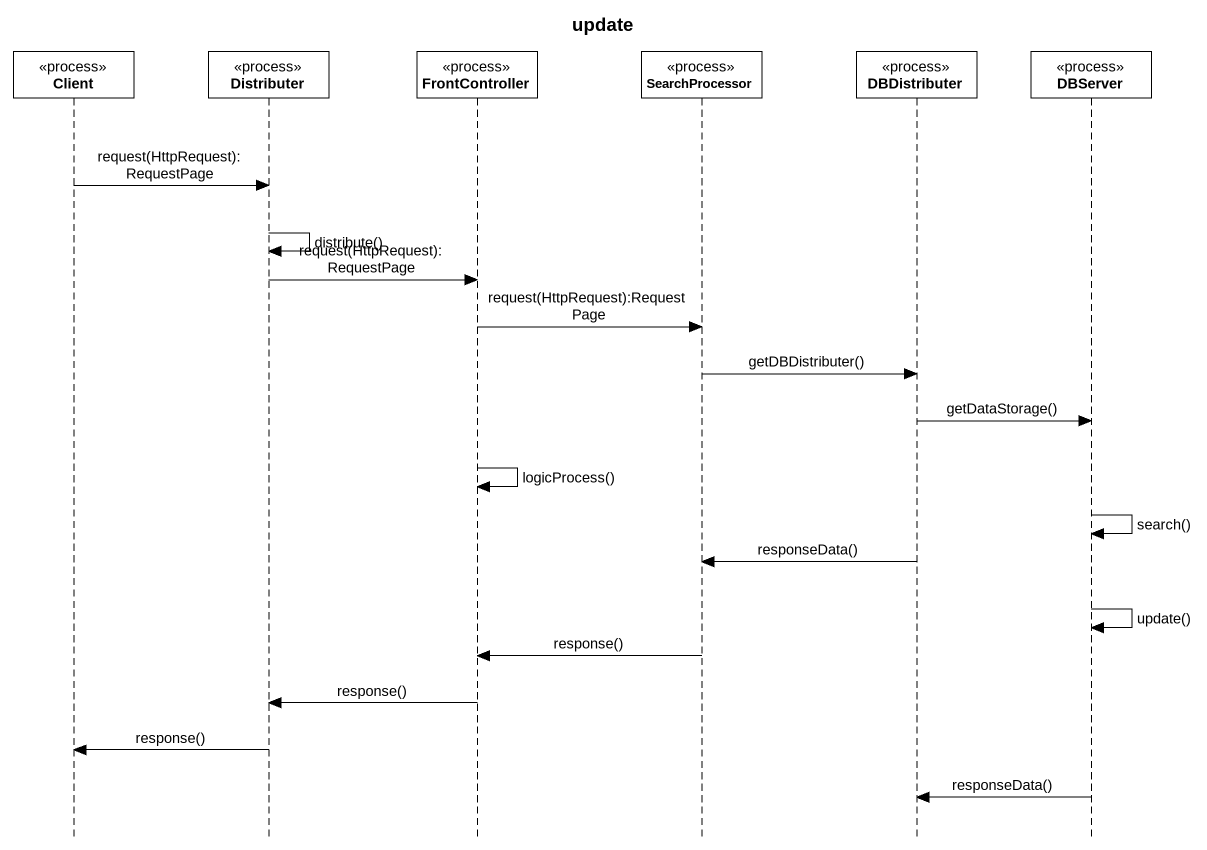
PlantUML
@startuml
title update
hide footbox
participant Client <<process>>
participant Distributer <<process>>
participant FrontController <<process>>
participant SearchProcessor <<process>>
participant DBDistributer <<process>>
participant DBServer <<process>>

Client -> Distributer : request(HttpRequest):RequestPage
Distributer -> Distributer : distribute()
Distributer -> FrontController : request(HttpRequest):RequestPage
FrontController -> SearchProcessor : request(HttpRequest):RequestPage
SearchProcessor -> DBDistributer : getDBDistributer()
DBDistributer -> DBServer : getDataStorage()
FrontController -> FrontController : logicProcess()
DBServer -> DBServer : search()
DBDistributer -> SearchProcessor : responseData()
DBServer -> DBServer : update()
SearchProcessor -> FrontController : response()
FrontController -> Distributer : response()
Distributer -> Client : response()
DBServer -> DBDistributer : responseData()
@enduml
